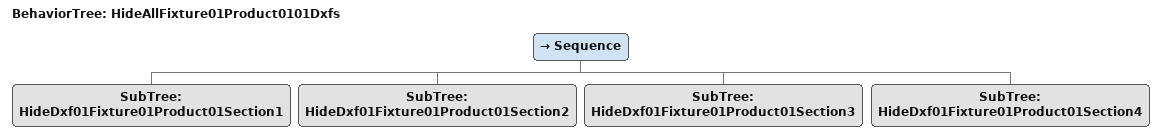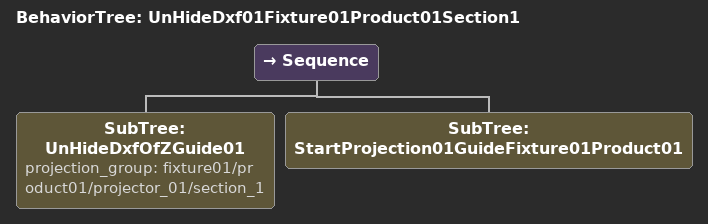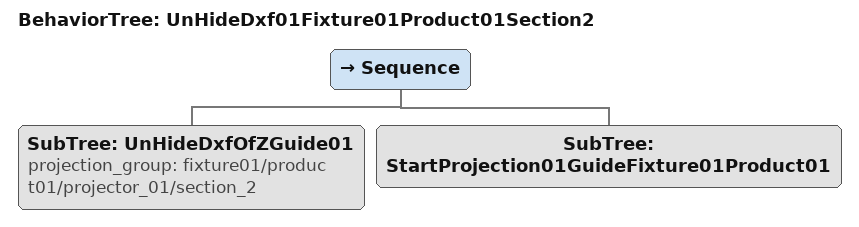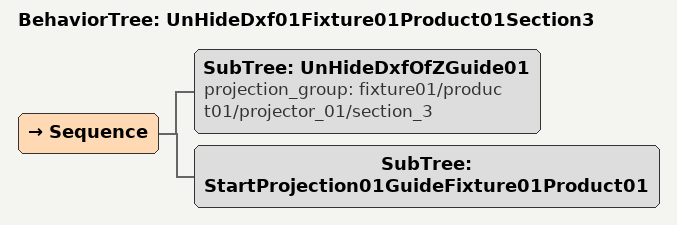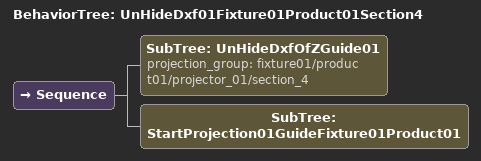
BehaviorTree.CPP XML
<BehaviorTree ID="HideAllFixture01Product0101Dxfs">
    <Sequence>
        <SubTree ID="HideDxf01Fixture01Product01Section1"/>
        <SubTree ID="HideDxf01Fixture01Product01Section2"/>
        <SubTree ID="HideDxf01Fixture01Product01Section3"/>
        <SubTree ID="HideDxf01Fixture01Product01Section4"/>
    </Sequence>
</BehaviorTree>

<BehaviorTree ID="UnHideDxf01Fixture01Product01Section1">
   <Sequence>
       <SubTree ID="UnHideDxfOfZGuide01" projection_group="fixture01/product01/projector_01/section_1"/>
       <SubTree ID="StartProjection01GuideFixture01Product01"/>
   </Sequence>
</BehaviorTree>

<BehaviorTree ID="UnHideDxf01Fixture01Product01Section2">
   <Sequence>
       <SubTree ID="UnHideDxfOfZGuide01" projection_group="fixture01/product01/projector_01/section_2"/>
       <SubTree ID="StartProjection01GuideFixture01Product01"/>
   </Sequence>
</BehaviorTree>

<BehaviorTree ID="UnHideDxf01Fixture01Product01Section3">
   <Sequence>
       <SubTree ID="UnHideDxfOfZGuide01" projection_group="fixture01/product01/projector_01/section_3"/>
       <SubTree ID="StartProjection01GuideFixture01Product01"/>
   </Sequence>
</BehaviorTree>

<BehaviorTree ID="UnHideDxf01Fixture01Product01Section4">
   <Sequence>
       <SubTree ID="UnHideDxfOfZGuide01" projection_group="fixture01/product01/projector_01/section_4"/>
       <SubTree ID="StartProjection01GuideFixture01Product01"/>
   </Sequence>
</BehaviorTree>
